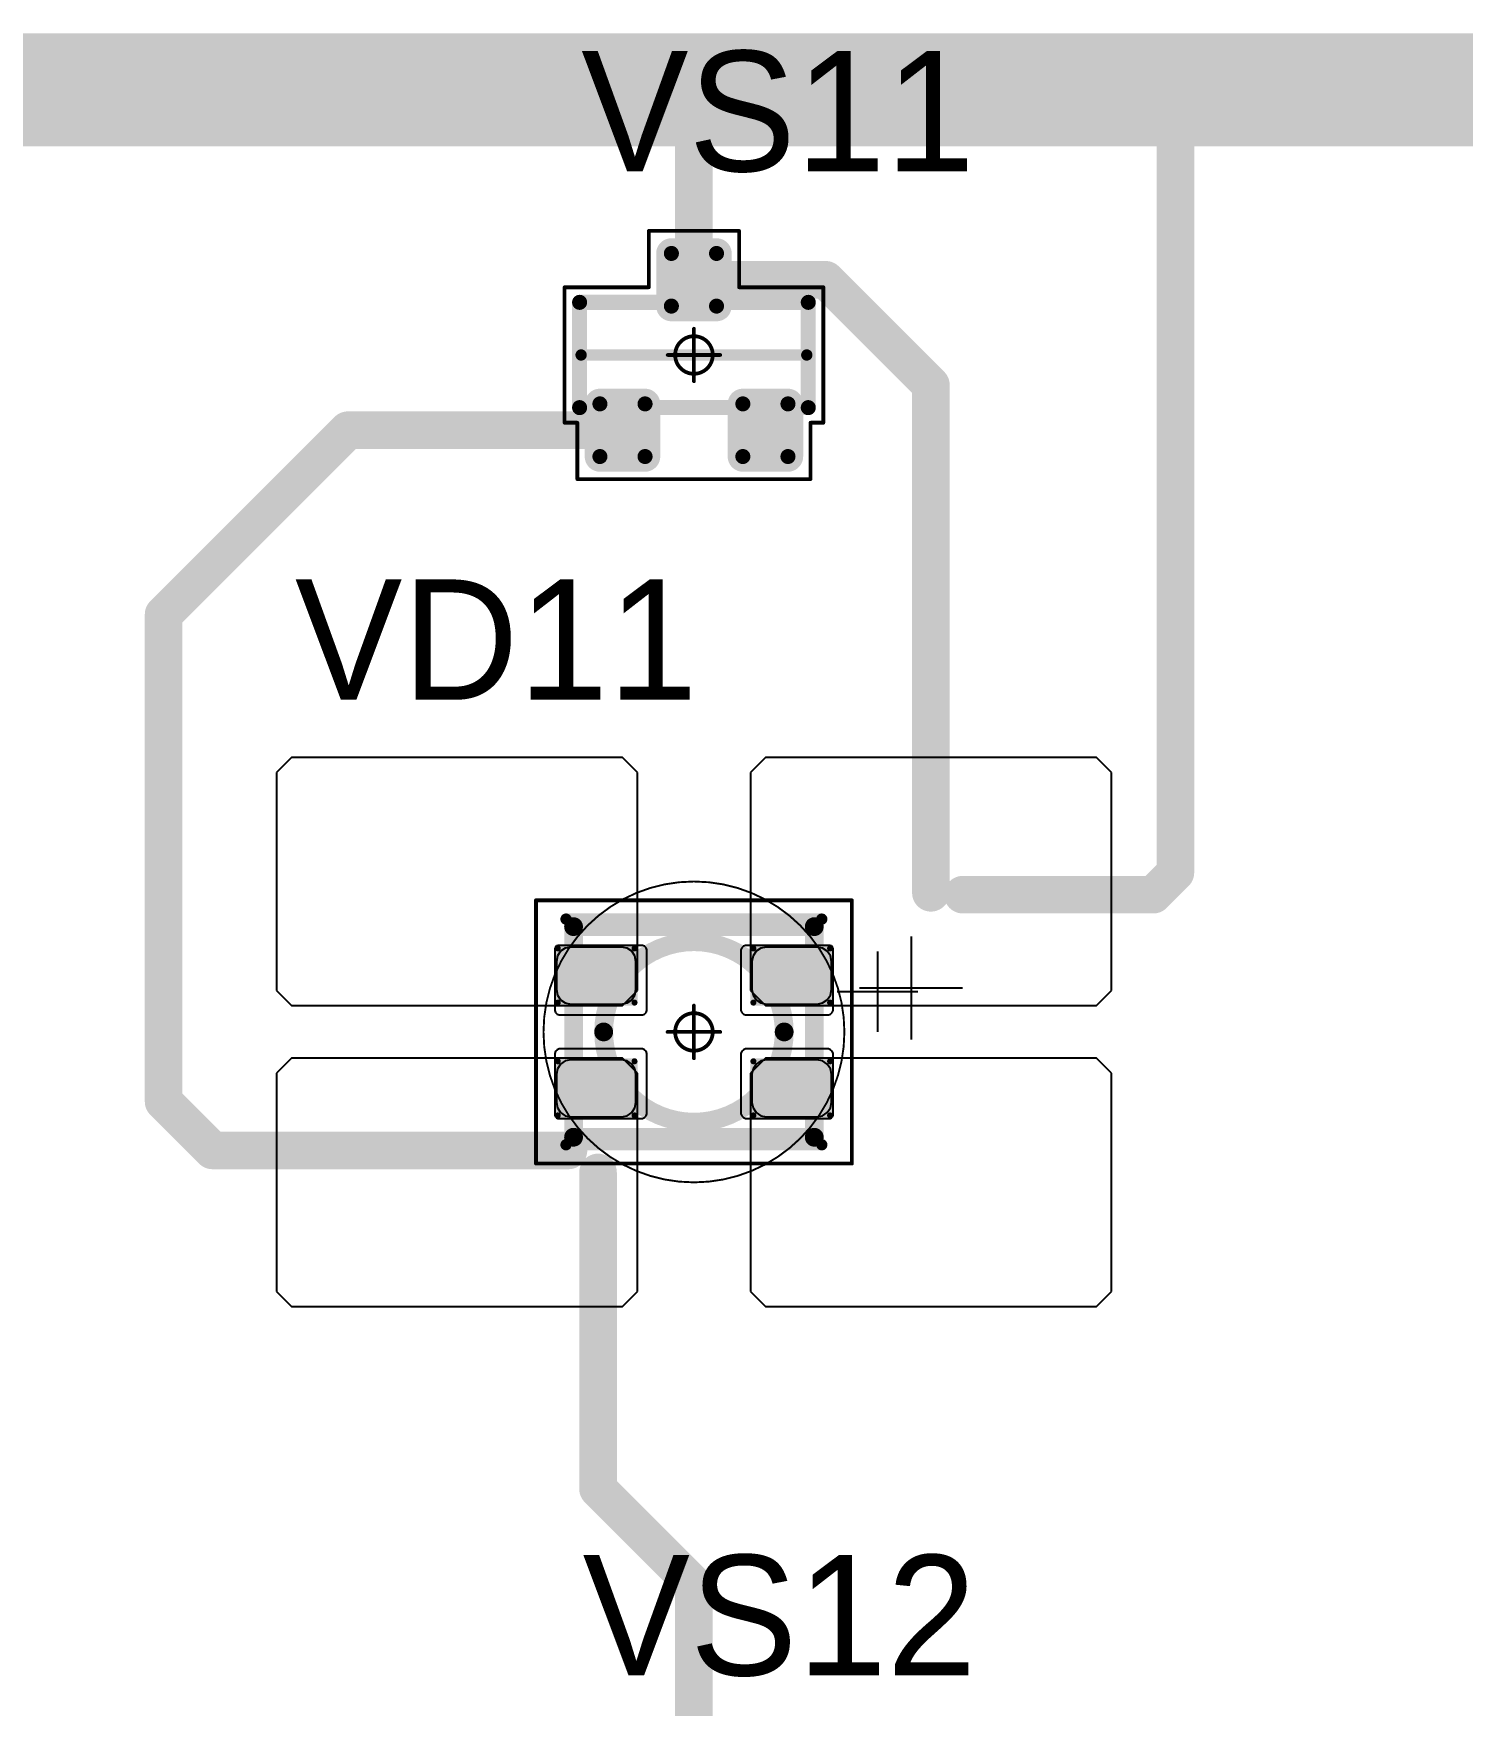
# Model space of a CAD drawing. Header units: millimetres. Extents: x 0 to 400, y 0 to 514.
# Drawn here: x 151.22 to 170.22, y 323.54 to 345.77 of the extents above; entities that cross this region are included whole.
import ezdxf

# ---------------------------------------------------------------- set-up
doc = ezdxf.new("R2010")
doc.units = ezdxf.units.MM
for name, color, linetype in [('Mechanical13', 56, 'Continuous'), ('Mechanical15', 56, 'Continuous'), ('Mechanical2', 216, 'Continuous'), ('TopLayer', 1, 'Continuous'), ('TopOverlay', 2, 'Continuous'), ('TopPaste', 8, 'Continuous'), ('TopSolder', 216, 'Continuous')]:
    doc.layers.add(name, color=color, linetype=linetype)

# ---------------------------------------------------------------- blocks, each defined once
blk = doc.blocks.new('SOT23_171')
at = {"layer": 'Mechanical13', "const_width": 0.2}
for points in [[(-0.7, 1.52), (0.7, 1.52)], [(-0.7, 1.52), (-0.7, -1.52)], [(0.7, 1.52), (0.7, -1.52)], [(-0.7, -1.52), (0.7, -1.52)]]:
    blk.add_lwpolyline(points, dxfattribs=at)
at = {"layer": 'Mechanical13', "const_width": 0.1}
for points in [[(-0.75, 1.52, 1), (-0.65, 1.52, 1)], [(-0.75, 1.52, 1), (-0.65, 1.52, 1)], [(0.65, 1.52, 1), (0.75, 1.52, 1)], [(0.65, 1.52, 1), (0.75, 1.52, 1)], [(-0.75, -1.52, 1), (-0.65, -1.52, 1)], [(-0.75, -1.52, 1), (-0.65, -1.52, 1)], [(0.65, -1.52, 1), (0.75, -1.52, 1)], [(0.65, -1.52, 1), (0.75, -1.52, 1)]]:
    blk.add_lwpolyline(points, format="xyb", close=True, dxfattribs=at)
at = {"layer": 'Mechanical15', "const_width": 0.05}
for points in [[(-1.65, 1.55), (-1.65, -1.55)], [(-1.65, 1.55), (-0.9, 1.55)], [(-0.9, 1.72), (-0.9, 1.55)], [(-0.9, 1.72), (0.9, 1.72)], [(0.9, 1.72), (0.9, 0.6)], [(0.9, 0.6), (1.65, 0.6)], [(1.65, 0.6), (1.65, -0.6)], [(0, 0.35), (0, -0.35)], [(-0.35, 0), (0.35, 0)], [(0.9, -0.6), (1.65, -0.6)], [(0.9, -0.6), (0.9, -1.72)], [(-1.65, -1.55), (-0.9, -1.55)], [(-0.9, -1.55), (-0.9, -1.72)], [(-0.9, -1.72), (0.9, -1.72)]]:
    blk.add_lwpolyline(points, dxfattribs=at)
at = {"layer": 'Mechanical15'}
for points, const_width in [([(-1.662, 1.55, 1), (-1.637, 1.55, 1)], 0.025), ([(-1.662, 1.55, 1), (-1.637, 1.55, 1)], 0.025), ([(-0.913, 1.72, 1), (-0.888, 1.72, 1)], 0.025), ([(-0.913, 1.72, 1), (-0.888, 1.72, 1)], 0.025), ([(-0.913, 1.55, 1), (-0.888, 1.55, 1)], 0.025), ([(-0.913, 1.55, 1), (-0.888, 1.55, 1)], 0.025), ([(0.888, 1.72, 1), (0.913, 1.72, 1)], 0.025), ([(0.888, 1.72, 1), (0.913, 1.72, 1)], 0.025), ([(0.888, 0.6, 1), (0.913, 0.6, 1)], 0.025), ([(0.888, 0.6, 1), (0.913, 0.6, 1)], 0.025), ([(1.637, 0.6, 1), (1.662, 0.6, 1)], 0.025), ([(1.637, 0.6, 1), (1.662, 0.6, 1)], 0.025), ([(0.25, 0, 1), (-0.25, 0, 1)], 0.05), ([(-0.012, 0.35, 1), (0.012, 0.35, 1)], 0.025), ([(-0.362, 0, 1), (-0.337, 0, 1)], 0.025), ([(-0.262, 0, 1), (-0.238, 0, 1)], 0.025), ([(0.238, 0, 1), (0.262, 0, 1)], 0.025), ([(0.337, 0, 1), (0.362, 0, 1)], 0.025), ([(-0.012, -0.35, 1), (0.012, -0.35, 1)], 0.025), ([(0.888, -0.6, 1), (0.913, -0.6, 1)], 0.025), ([(0.888, -0.6, 1), (0.913, -0.6, 1)], 0.025), ([(1.637, -0.6, 1), (1.662, -0.6, 1)], 0.025), ([(1.637, -0.6, 1), (1.662, -0.6, 1)], 0.025), ([(-1.662, -1.55, 1), (-1.637, -1.55, 1)], 0.025), ([(-1.662, -1.55, 1), (-1.637, -1.55, 1)], 0.025), ([(-0.913, -1.55, 1), (-0.888, -1.55, 1)], 0.025), ([(-0.913, -1.55, 1), (-0.888, -1.55, 1)], 0.025), ([(-0.913, -1.72, 1), (-0.888, -1.72, 1)], 0.025), ([(-0.913, -1.72, 1), (-0.888, -1.72, 1)], 0.025), ([(0.888, -1.72, 1), (0.913, -1.72, 1)], 0.025), ([(0.888, -1.72, 1), (0.913, -1.72, 1)], 0.025)]:
    blk.add_lwpolyline(points, format="xyb", close=True, dxfattribs=dict(at, const_width=const_width))
at = {"layer": 'TopLayer', "const_width": 0.1}
for points in [[(-1.4, 1.25, 1), (-1.3, 1.25, 1)], [(-0.7, 1.25, 1), (-0.6, 1.25, 1)], [(-1.4, 0.65, 1), (-1.3, 0.65, 1)], [(-0.7, 0.65, 1), (-0.6, 0.65, 1)], [(0.6, 0.3, 1), (0.7, 0.3, 1)], [(1.3, 0.3, 1), (1.4, 0.3, 1)], [(0.6, -0.3, 1), (0.7, -0.3, 1)], [(1.3, -0.3, 1), (1.4, -0.3, 1)], [(-1.4, -0.65, 1), (-1.3, -0.65, 1)], [(-0.7, -0.65, 1), (-0.6, -0.65, 1)], [(-1.4, -1.25, 1), (-1.3, -1.25, 1)], [(-0.7, -1.25, 1), (-0.6, -1.25, 1)]]:
    blk.add_lwpolyline(points, format="xyb", close=True, dxfattribs=at)
at = {"layer": 'TopLayer'}
for points in [[(-1.35, 1.35), (-1.35, 0.55), (-0.65, 1.35), (-0.65, 0.55)], [(-1.45, 1.25), (-1.45, 0.65), (-0.55, 1.25), (-0.55, 0.65)], [(0.55, 0.3), (0.55, -0.3), (1.45, 0.3), (1.45, -0.3)], [(0.65, 0.4), (0.65, -0.4), (1.35, 0.4), (1.35, -0.4)], [(-1.45, -0.65), (-1.45, -1.25), (-0.55, -0.65), (-0.55, -1.25)], [(-1.35, -0.55), (-1.35, -1.35), (-0.65, -0.55), (-0.65, -1.35)]]:
    blk.add_solid(points, dxfattribs=at)
at = {"layer": 'TopOverlay', "const_width": 0.15}
blk.add_lwpolyline([(0, 1.5), (0, -1.5)], dxfattribs=at)
at = {"layer": 'TopOverlay', "const_width": 0.075}
for points in [[(-0.038, 1.5, 1), (0.038, 1.5, 1)], [(-0.038, -1.5, 1), (0.038, -1.5, 1)]]:
    blk.add_lwpolyline(points, format="xyb", close=True, dxfattribs=at)
at = {"layer": 'TopPaste', "const_width": 0.075}
for points in [[(-1.387, 1.25, 1), (-1.313, 1.25, 1)], [(-0.687, 1.25, 1), (-0.613, 1.25, 1)], [(-1.387, 0.65, 1), (-1.313, 0.65, 1)], [(-0.687, 0.65, 1), (-0.613, 0.65, 1)], [(0.613, 0.3, 1), (0.687, 0.3, 1)], [(1.313, 0.3, 1), (1.387, 0.3, 1)], [(0.613, -0.3, 1), (0.687, -0.3, 1)], [(1.313, -0.3, 1), (1.387, -0.3, 1)], [(-1.387, -0.65, 1), (-1.313, -0.65, 1)], [(-0.687, -0.65, 1), (-0.613, -0.65, 1)], [(-1.387, -1.25, 1), (-1.313, -1.25, 1)], [(-0.687, -1.25, 1), (-0.613, -1.25, 1)]]:
    blk.add_lwpolyline(points, format="xyb", close=True, dxfattribs=at)
at = {"layer": 'TopPaste'}
for points in [[(-1.425, 1.25), (-1.425, 0.65), (-0.575, 1.25), (-0.575, 0.65)], [(-1.35, 1.325), (-1.35, 0.575), (-0.65, 1.325), (-0.65, 0.575)], [(0.575, 0.3), (0.575, -0.3), (1.425, 0.3), (1.425, -0.3)], [(0.65, 0.375), (0.65, -0.375), (1.35, 0.375), (1.35, -0.375)], [(-1.425, -0.65), (-1.425, -1.25), (-0.575, -0.65), (-0.575, -1.25)], [(-1.35, -0.575), (-1.35, -1.325), (-0.65, -0.575), (-0.65, -1.325)]]:
    blk.add_solid(points, dxfattribs=at)
at = {"layer": 'TopSolder', "const_width": 0.202}
for points in [[(-1.451, 1.25, 1), (-1.249, 1.25, 1)], [(-0.751, 1.25, 1), (-0.549, 1.25, 1)], [(-1.451, 0.65, 1), (-1.249, 0.65, 1)], [(-0.751, 0.65, 1), (-0.549, 0.65, 1)], [(0.549, 0.3, 1), (0.751, 0.3, 1)], [(1.249, 0.3, 1), (1.451, 0.3, 1)], [(0.549, -0.3, 1), (0.751, -0.3, 1)], [(1.249, -0.3, 1), (1.451, -0.3, 1)], [(-1.451, -0.65, 1), (-1.249, -0.65, 1)], [(-0.751, -0.65, 1), (-0.549, -0.65, 1)], [(-1.451, -1.25, 1), (-1.249, -1.25, 1)], [(-0.751, -1.25, 1), (-0.549, -1.25, 1)]]:
    blk.add_lwpolyline(points, format="xyb", close=True, dxfattribs=at)
at = {"layer": 'TopSolder'}
for points in [[(-1.35, 1.452), (-1.35, 0.448), (-0.65, 1.452), (-0.65, 0.448)], [(-1.552, 1.25), (-1.552, 0.65), (-0.448, 1.25), (-0.448, 0.65)], [(0.65, 0.502), (0.65, -0.502), (1.35, 0.502), (1.35, -0.502)], [(0.448, 0.3), (0.448, -0.3), (1.552, 0.3), (1.552, -0.3)], [(-1.552, -0.65), (-1.552, -1.25), (-0.448, -0.65), (-0.448, -1.25)], [(-1.35, -0.448), (-1.35, -1.452), (-0.65, -0.448), (-0.65, -1.452)]]:
    blk.add_solid(points, dxfattribs=at)
blk = doc.blocks.new('E65F_344')
at = {"layer": 'Mechanical13'}
for p, q in [((2.441, 1.071), (2.441, 0)), ((1.905, 0.536), (2.976, 0.536))]:
    blk.add_line(p, q, dxfattribs=at)
at = {"layer": 'Mechanical13', "const_width": 0.25}
for points in [[(-1.6, -1.4), (-1.6, 1.4)], [(-1.6, 1.4), (1.6, 1.4)], [(1.6, -1.4), (1.6, 1.4)], [(-1.6, -1.4), (1.6, -1.4)]]:
    blk.add_lwpolyline(points, dxfattribs=at)
at = {"layer": 'Mechanical13'}
for points, const_width in [([(-1.663, 1.4, 1), (-1.538, 1.4, 1)], 0.125), ([(-1.663, 1.4, 1), (-1.538, 1.4, 1)], 0.125), ([(1.537, 1.4, 1), (1.662, 1.4, 1)], 0.125), ([(1.537, 1.4, 1), (1.662, 1.4, 1)], 0.125), ([(1.2, 0, 1), (-1.2, 0, 1)], 0.25), ([(-1.263, 0, 1), (-1.138, 0, 1)], 0.125), ([(1.137, 0, 1), (1.262, 0, 1)], 0.125), ([(-1.663, -1.4, 1), (-1.538, -1.4, 1)], 0.125), ([(-1.663, -1.4, 1), (-1.538, -1.4, 1)], 0.125), ([(1.537, -1.4, 1), (1.662, -1.4, 1)], 0.125), ([(1.537, -1.4, 1), (1.662, -1.4, 1)], 0.125)]:
    blk.add_lwpolyline(points, format="xyb", close=True, dxfattribs=dict(at, const_width=const_width))
at = {"layer": 'Mechanical15', "const_width": 0.05}
for points in [[(-2.1, 1.75), (2.1, 1.75)], [(-2.1, -1.75), (-2.1, 1.75)], [(2.1, -1.75), (2.1, 1.75)], [(0, -0.35), (0, 0.35)], [(0, -0.35), (0, 0.35)], [(-0.35, 0), (0.35, 0)], [(-0.35, 0), (0.35, 0)], [(-2.1, -1.75), (2.1, -1.75)]]:
    blk.add_lwpolyline(points, dxfattribs=at)
at = {"layer": 'Mechanical15'}
for points, const_width in [([(-2.113, 1.75, 1), (-2.088, 1.75, 1)], 0.025), ([(-2.113, 1.75, 1), (-2.088, 1.75, 1)], 0.025), ([(2.087, 1.75, 1), (2.112, 1.75, 1)], 0.025), ([(2.087, 1.75, 1), (2.112, 1.75, 1)], 0.025), ([(0.25, 0, 1), (-0.25, 0, 1)], 0.05), ([(0.25, 0, 1), (-0.25, 0, 1)], 0.05), ([(-0.013, 0.35, 1), (0.012, 0.35, 1)], 0.025), ([(-0.013, 0.35, 1), (0.012, 0.35, 1)], 0.025), ([(-0.363, 0, 1), (-0.338, 0, 1)], 0.025), ([(-0.363, 0, 1), (-0.338, 0, 1)], 0.025), ([(-0.263, 0, 1), (-0.238, 0, 1)], 0.025), ([(-0.263, 0, 1), (-0.238, 0, 1)], 0.025), ([(0.237, 0, 1), (0.262, 0, 1)], 0.025), ([(0.237, 0, 1), (0.262, 0, 1)], 0.025), ([(0.337, 0, 1), (0.362, 0, 1)], 0.025), ([(0.337, 0, 1), (0.362, 0, 1)], 0.025), ([(-0.013, -0.35, 1), (0.012, -0.35, 1)], 0.025), ([(-0.013, -0.35, 1), (0.012, -0.35, 1)], 0.025), ([(-2.113, -1.75, 1), (-2.088, -1.75, 1)], 0.025), ([(-2.113, -1.75, 1), (-2.088, -1.75, 1)], 0.025), ([(2.087, -1.75, 1), (2.112, -1.75, 1)], 0.025), ([(2.087, -1.75, 1), (2.112, -1.75, 1)], 0.025)]:
    blk.add_lwpolyline(points, format="xyb", close=True, dxfattribs=dict(at, const_width=const_width))
at = {"layer": 'TopLayer'}
for p, q in [((-5.35, 3.65), (-5.55, 3.45)), ((-0.95, 3.65), (-5.35, 3.65)), ((-5.35, 3.65), (-5.35, 3.65)), ((-0.75, 3.45), (-0.95, 3.65)), ((0.95, 3.65), (0.75, 3.45)), ((5.35, 3.65), (0.95, 3.65)), ((0.95, 3.65), (0.95, 3.65)), ((5.55, 3.45), (5.35, 3.65)), ((-5.55, 3.45), (-5.55, 3.45)), ((-5.55, 3.45), (-5.55, 0.55)), ((-0.75, 0.55), (-0.75, 3.45)), ((0.75, 3.45), (0.75, 3.45)), ((0.75, 3.45), (0.75, 0.55)), ((5.55, 0.55), (5.55, 3.45)), ((-5.55, 0.55), (-5.35, 0.35)), ((-0.95, 0.35), (-0.75, 0.55)), ((0.75, 0.55), (0.95, 0.35)), ((5.35, 0.35), (5.55, 0.55)), ((-5.35, 0.35), (-0.95, 0.35)), ((0.95, 0.35), (5.35, 0.35)), ((-5.35, -0.35), (-5.55, -0.55)), ((-0.95, -0.35), (-5.35, -0.35)), ((-5.35, -0.35), (-5.35, -0.35)), ((-0.75, -0.55), (-0.95, -0.35)), ((0.95, -0.35), (0.75, -0.55)), ((5.35, -0.35), (0.95, -0.35)), ((0.95, -0.35), (0.95, -0.35)), ((5.55, -0.55), (5.35, -0.35)), ((-5.55, -0.55), (-5.55, -0.55)), ((-5.55, -0.55), (-5.55, -3.45)), ((-0.75, -3.45), (-0.75, -0.55)), ((0.75, -0.55), (0.75, -0.55)), ((0.75, -0.55), (0.75, -3.45)), ((5.55, -3.45), (5.55, -0.55)), ((-5.55, -3.45), (-5.35, -3.65)), ((-0.95, -3.65), (-0.75, -3.45)), ((0.75, -3.45), (0.95, -3.65)), ((5.35, -3.65), (5.55, -3.45)), ((-5.35, -3.65), (-0.95, -3.65)), ((0.95, -3.65), (5.35, -3.65))]:
    blk.add_line(p, q, dxfattribs=at)
at = {"layer": 'TopLayer', "const_width": 0.04}
for points in [[(-1.83, 1.11, 1), (-1.79, 1.11, 1)], [(-0.81, 1.11, 1), (-0.77, 1.11, 1)], [(0.77, 1.11, 1), (0.81, 1.11, 1)], [(1.79, 1.11, 1), (1.83, 1.11, 1)], [(-1.83, 0.39, 1), (-1.79, 0.39, 1)], [(-0.81, 0.39, 1), (-0.77, 0.39, 1)], [(0.77, 0.39, 1), (0.81, 0.39, 1)], [(1.79, 0.39, 1), (1.83, 0.39, 1)], [(-1.83, -0.39, 1), (-1.79, -0.39, 1)], [(-0.81, -0.39, 1), (-0.77, -0.39, 1)], [(0.77, -0.39, 1), (0.81, -0.39, 1)], [(1.79, -0.39, 1), (1.83, -0.39, 1)], [(-1.83, -1.11, 1), (-1.79, -1.11, 1)], [(-0.81, -1.11, 1), (-0.77, -1.11, 1)], [(0.77, -1.11, 1), (0.81, -1.11, 1)], [(1.79, -1.11, 1), (1.83, -1.11, 1)]]:
    blk.add_lwpolyline(points, format="xyb", close=True, dxfattribs=at)
at = {"layer": 'TopLayer'}
for points in [[(-1.81, 1.15), (-1.81, 0.35), (-0.79, 1.15), (-0.79, 0.35)], [(0.79, 1.15), (0.79, 0.35), (1.81, 1.15), (1.81, 0.35)], [(-1.85, 1.11), (-1.85, 0.39), (-0.75, 1.11), (-0.75, 0.39)], [(0.75, 1.11), (0.75, 0.39), (1.85, 1.11), (1.85, 0.39)], [(-1.85, -0.39), (-1.85, -1.11), (-0.75, -0.39), (-0.75, -1.11)], [(-1.81, -0.35), (-1.81, -1.15), (-0.79, -0.35), (-0.79, -1.15)], [(0.75, -0.39), (0.75, -1.11), (1.85, -0.39), (1.85, -1.11)], [(0.79, -0.35), (0.79, -1.15), (1.81, -0.35), (1.81, -1.15)]]:
    blk.add_solid(points, dxfattribs=at)
at = {"layer": 'TopOverlay'}
for p, q in [((2.886, 1.271), (2.886, -0.1)), ((2.2, 0.586), (3.571, 0.586))]:
    blk.add_line(p, q, dxfattribs=at)
at = {"layer": 'TopOverlay', "const_width": 0.15}
for points in [[(-1.7, 1.5), (1.7, 1.5)], [(-1.7, -1.5), (1.7, -1.5)]]:
    blk.add_lwpolyline(points, dxfattribs=at)
at = {"layer": 'TopOverlay', "const_width": 0.075}
for points in [[(-1.738, 1.5, 1), (-1.663, 1.5, 1)], [(1.662, 1.5, 1), (1.737, 1.5, 1)], [(-1.738, -1.5, 1), (-1.663, -1.5, 1)], [(1.662, -1.5, 1), (1.737, -1.5, 1)]]:
    blk.add_lwpolyline(points, format="xyb", close=True, dxfattribs=at)
at = {"layer": 'TopPaste'}
for p, q in [((-1.711, 1.114), (-1.773, 1.073)), ((-1.638, 1.129), (-1.711, 1.114)), ((-0.963, 1.129), (-1.638, 1.129)), ((-0.889, 1.114), (-0.963, 1.129)), ((-0.827, 1.073), (-0.889, 1.114)), ((0.889, 1.114), (0.827, 1.073)), ((0.962, 1.129), (0.889, 1.114)), ((1.637, 1.129), (0.962, 1.129)), ((1.711, 1.114), (1.637, 1.129)), ((1.773, 1.073), (1.711, 1.114)), ((-1.814, 1.011), (-1.829, 0.938)), ((-1.829, 0.938), (-1.829, 0.563)), ((-1.773, 1.073), (-1.814, 1.011)), ((-0.786, 1.011), (-0.827, 1.073)), ((-0.771, 0.938), (-0.786, 1.011)), ((-0.771, 0.563), (-0.771, 0.938)), ((0.786, 1.011), (0.771, 0.938)), ((0.771, 0.938), (0.771, 0.563)), ((0.827, 1.073), (0.786, 1.011)), ((1.814, 1.011), (1.773, 1.073)), ((1.829, 0.938), (1.814, 1.011)), ((1.829, 0.563), (1.829, 0.938)), ((-1.829, 0.563), (-1.814, 0.489)), ((-1.814, 0.489), (-1.773, 0.427)), ((-0.827, 0.427), (-0.786, 0.489)), ((-0.786, 0.489), (-0.771, 0.563)), ((0.771, 0.563), (0.786, 0.489)), ((0.786, 0.489), (0.827, 0.427)), ((1.773, 0.427), (1.814, 0.489)), ((1.814, 0.489), (1.829, 0.563)), ((-1.773, 0.427), (-1.711, 0.386)), ((-1.711, 0.386), (-1.638, 0.371)), ((-1.638, 0.371), (-0.963, 0.371)), ((-0.963, 0.371), (-0.889, 0.386)), ((-0.889, 0.386), (-0.827, 0.427)), ((0.827, 0.427), (0.889, 0.386)), ((0.889, 0.386), (0.962, 0.371)), ((0.962, 0.371), (1.637, 0.371)), ((1.637, 0.371), (1.711, 0.386)), ((1.711, 0.386), (1.773, 0.427)), ((-1.773, -0.427), (-1.814, -0.489)), ((-1.711, -0.386), (-1.773, -0.427)), ((-1.638, -0.371), (-1.711, -0.386)), ((-0.963, -0.371), (-1.638, -0.371)), ((-0.889, -0.386), (-0.963, -0.371)), ((-0.827, -0.427), (-0.889, -0.386)), ((-0.786, -0.489), (-0.827, -0.427)), ((0.827, -0.427), (0.786, -0.489)), ((0.889, -0.386), (0.827, -0.427)), ((0.962, -0.371), (0.889, -0.386)), ((1.637, -0.371), (0.962, -0.371)), ((1.711, -0.386), (1.637, -0.371)), ((1.773, -0.427), (1.711, -0.386)), ((1.814, -0.489), (1.773, -0.427)), ((-1.814, -0.489), (-1.829, -0.563)), ((-1.829, -0.563), (-1.829, -0.938)), ((-0.771, -0.563), (-0.786, -0.489)), ((-0.771, -0.938), (-0.771, -0.563)), ((0.786, -0.489), (0.771, -0.563)), ((0.771, -0.563), (0.771, -0.938)), ((1.829, -0.563), (1.814, -0.489)), ((1.829, -0.938), (1.829, -0.563)), ((-1.829, -0.938), (-1.814, -1.011)), ((-1.814, -1.011), (-1.773, -1.073)), ((-1.773, -1.073), (-1.711, -1.114)), ((-0.889, -1.114), (-0.827, -1.073)), ((-0.827, -1.073), (-0.786, -1.011)), ((-0.786, -1.011), (-0.771, -0.938)), ((0.771, -0.938), (0.786, -1.011)), ((0.786, -1.011), (0.827, -1.073)), ((0.827, -1.073), (0.889, -1.114)), ((1.711, -1.114), (1.773, -1.073)), ((1.773, -1.073), (1.814, -1.011)), ((1.814, -1.011), (1.829, -0.938)), ((-1.711, -1.114), (-1.638, -1.129)), ((-1.638, -1.129), (-0.963, -1.129)), ((-0.963, -1.129), (-0.889, -1.114)), ((0.889, -1.114), (0.962, -1.129)), ((0.962, -1.129), (1.637, -1.129)), ((1.637, -1.129), (1.711, -1.114))]:
    blk.add_line(p, q, dxfattribs=at)
at = {"layer": 'TopSolder'}
for p, q in [((-1.842, 1.129), (-1.85, 1.111)), ((-1.828, 1.143), (-1.842, 1.129)), ((-1.81, 1.151), (-1.828, 1.143)), ((-1.8, 1.151), (-1.81, 1.151)), ((-0.7, 1.151), (-1.8, 1.151)), ((-0.685, 1.151), (-0.7, 1.151)), ((-0.7, 1.151), (-0.7, 1.151)), ((-0.658, 1.139), (-0.685, 1.151)), ((-0.636, 1.118), (-0.658, 1.139)), ((-0.625, 1.09), (-0.636, 1.118)), ((0.636, 1.118), (0.625, 1.09)), ((0.657, 1.139), (0.636, 1.118)), ((0.685, 1.151), (0.657, 1.139)), ((0.7, 1.151), (0.685, 1.151)), ((1.8, 1.151), (0.7, 1.151)), ((1.81, 1.151), (1.8, 1.151)), ((1.8, 1.151), (1.8, 1.151)), ((1.828, 1.143), (1.81, 1.151)), ((1.842, 1.129), (1.828, 1.143)), ((1.85, 1.111), (1.842, 1.129)), ((-1.85, 1.111), (-1.85, 1.101)), ((-1.85, 1.101), (-1.85, 1.101)), ((-1.85, 1.101), (-1.85, 0.301)), ((-0.625, 1.076), (-0.625, 1.09)), ((-0.625, 0.301), (-0.625, 1.076)), ((0.625, 1.09), (0.625, 1.076)), ((0.625, 1.076), (0.625, 1.076)), ((0.625, 1.076), (0.625, 0.301)), ((1.85, 1.101), (1.85, 1.111)), ((1.85, 0.301), (1.85, 1.101)), ((-1.85, 0.301), (-1.85, 0.286)), ((-1.85, 0.286), (-1.839, 0.258)), ((-1.839, 0.258), (-1.818, 0.237)), ((-1.818, 0.237), (-1.79, 0.226)), ((-1.79, 0.226), (-1.775, 0.226)), ((-1.775, 0.226), (-1.775, 0.226)), ((-1.775, 0.226), (-0.7, 0.226)), ((-0.7, 0.226), (-0.685, 0.226)), ((-0.685, 0.226), (-0.658, 0.237)), ((-0.658, 0.237), (-0.636, 0.258)), ((-0.636, 0.258), (-0.625, 0.286)), ((-0.625, 0.286), (-0.625, 0.301)), ((-0.625, 0.301), (-0.625, 0.301)), ((0.625, 0.301), (0.625, 0.286)), ((0.625, 0.286), (0.636, 0.258)), ((0.636, 0.258), (0.657, 0.237)), ((0.657, 0.237), (0.685, 0.226)), ((0.685, 0.226), (0.7, 0.226)), ((0.7, 0.226), (0.7, 0.226)), ((0.7, 0.226), (1.775, 0.226)), ((1.775, 0.226), (1.79, 0.226)), ((1.79, 0.226), (1.817, 0.237)), ((1.817, 0.237), (1.839, 0.258)), ((1.839, 0.258), (1.85, 0.286)), ((1.85, 0.286), (1.85, 0.301)), ((1.85, 0.301), (1.85, 0.301)), ((-1.839, -0.257), (-1.85, -0.285)), ((-1.85, -0.285), (-1.85, -0.299)), ((-1.85, -0.299), (-1.85, -0.299)), ((-1.85, -0.299), (-1.85, -1.099)), ((-1.818, -0.236), (-1.839, -0.257)), ((-1.79, -0.224), (-1.818, -0.236)), ((-1.775, -0.224), (-1.79, -0.224)), ((-0.7, -0.224), (-1.775, -0.224)), ((-0.685, -0.224), (-0.7, -0.224)), ((-0.7, -0.224), (-0.7, -0.224)), ((-0.658, -0.236), (-0.685, -0.224)), ((-0.636, -0.257), (-0.658, -0.236)), ((-0.625, -0.285), (-0.636, -0.257)), ((-0.625, -0.299), (-0.625, -0.285)), ((-0.625, -1.074), (-0.625, -0.299)), ((0.636, -0.257), (0.625, -0.285)), ((0.625, -0.285), (0.625, -0.299)), ((0.625, -0.299), (0.625, -0.299)), ((0.625, -0.299), (0.625, -1.074)), ((0.657, -0.236), (0.636, -0.257)), ((0.685, -0.224), (0.657, -0.236)), ((0.7, -0.224), (0.685, -0.224)), ((1.775, -0.224), (0.7, -0.224)), ((1.79, -0.224), (1.775, -0.224)), ((1.775, -0.224), (1.775, -0.224)), ((1.817, -0.236), (1.79, -0.224)), ((1.839, -0.257), (1.817, -0.236)), ((1.85, -0.285), (1.839, -0.257)), ((1.85, -0.299), (1.85, -0.285)), ((1.85, -1.099), (1.85, -0.299)), ((-1.85, -1.099), (-1.85, -1.109)), ((-1.85, -1.109), (-1.842, -1.128)), ((-0.636, -1.117), (-0.625, -1.089)), ((-0.625, -1.089), (-0.625, -1.074)), ((-0.625, -1.074), (-0.625, -1.074)), ((0.625, -1.074), (0.625, -1.089)), ((0.625, -1.089), (0.636, -1.117)), ((1.842, -1.128), (1.85, -1.109)), ((1.85, -1.109), (1.85, -1.099)), ((1.85, -1.099), (1.85, -1.099)), ((-1.842, -1.128), (-1.828, -1.142)), ((-1.828, -1.142), (-1.81, -1.149)), ((-1.81, -1.149), (-1.8, -1.149)), ((-1.8, -1.149), (-0.7, -1.149)), ((-1.8, -1.149), (-1.8, -1.149)), ((-0.7, -1.149), (-0.685, -1.149)), ((-0.685, -1.149), (-0.658, -1.138)), ((-0.658, -1.138), (-0.636, -1.117)), ((0.636, -1.117), (0.657, -1.138)), ((0.657, -1.138), (0.685, -1.149)), ((0.685, -1.149), (0.7, -1.149)), ((0.7, -1.149), (1.8, -1.149)), ((0.7, -1.149), (0.7, -1.149)), ((1.8, -1.149), (1.81, -1.149)), ((1.81, -1.149), (1.828, -1.142)), ((1.828, -1.142), (1.842, -1.128))]:
    blk.add_line(p, q, dxfattribs=at)

msp = doc.modelspace()

# ---------------------------------------------------------------- linework, layer by layer
at = {"layer": 'Mechanical2'}
for points, const_width in [([(162, 332.5, 1), (158, 332.5, 1)], 0.0254), ([(160, 334.5, 1), (160, 334.5, 1)], 0.0005), ([(157.994, 332.5, 1), (158.006, 332.5, 1)], 0.0127), ([(158, 332.5, 1), (158, 332.5, 1)], 0.0005), ([(161.994, 332.5, 1), (162.006, 332.5, 1)], 0.0127), ([(162, 332.5, 1), (162, 332.5, 1)], 0.0005), ([(160, 330.5, 1), (160, 330.5, 1)], 0.0005)]:
    msp.add_lwpolyline(points, format="xyb", close=True, dxfattribs=dict(at, const_width=const_width))
at = {"layer": 'Mechanical2', "const_width": 0.001}
for points in [[(160, 330.5), (160, 334.5)], [(158, 332.5), (162, 332.5)]]:
    msp.add_lwpolyline(points, dxfattribs=at)
at = {"layer": 'TopLayer'}
for points, const_width in [([(146.4, 345.025), (160.025, 345.025)], 1.5), ([(160.025, 345.025), (166.4, 345.025)], 1.5), ([(166.4, 345.025), (219.925, 345.025)], 1.5), ([(160, 345), (160.025, 345.025)], 0.5), ([(160, 342.5), (160, 345)], 0.5), ([(166.4, 345.025), (166.4, 345.025)], 0.5), ([(166.4, 334.618), (166.4, 345.025)], 0.5), ([(160, 342.5), (161.75, 342.5)], 0.5), ([(161.75, 342.5), (163.15, 341.1)], 0.5), ([(163.15, 334.35), (163.15, 341.1)], 0.5), ([(152.95, 338.05), (155.4, 340.5)], 0.5), ([(155.4, 340.5), (159.05, 340.5)], 0.5), ([(152.95, 331.575), (152.95, 338.05)], 0.5), ([(166.107, 334.325), (166.4, 334.618)], 0.5), ([(163.575, 334.325), (166.107, 334.325)], 0.5), ([(152.95, 331.575), (153.6, 330.925)], 0.5), ([(153.6, 330.925), (158.332, 330.925)], 0.5), ([(158.725, 326.425), (158.725, 330.632)], 0.5), ([(158.725, 326.425), (160, 325.15)], 0.5), ([(160, 322.5), (160, 325.15)], 0.5)]:
    msp.add_lwpolyline(points, dxfattribs=dict(at, const_width=const_width))
for points, const_width in [([(159.65, 345.025, 1), (160.4, 345.025, 1)], 0.75), ([(159.65, 345.025, 1), (160.4, 345.025, 1)], 0.75), ([(166.025, 345.025, 1), (166.775, 345.025, 1)], 0.75), ([(166.025, 345.025, 1), (166.775, 345.025, 1)], 0.75), ([(159.875, 345, 1), (160.125, 345, 1)], 0.25), ([(159.875, 345, 1), (160.125, 345, 1)], 0.25), ([(159.9, 345.025, 1), (160.15, 345.025, 1)], 0.25), ([(166.275, 345.025, 1), (166.525, 345.025, 1)], 0.25), ([(166.275, 345.025, 1), (166.525, 345.025, 1)], 0.25), ([(166.275, 345.025, 1), (166.525, 345.025, 1)], 0.25), ([(159.875, 342.5, 1), (160.125, 342.5, 1)], 0.25), ([(159.875, 342.5, 1), (160.125, 342.5, 1)], 0.25), ([(161.625, 342.5, 1), (161.875, 342.5, 1)], 0.25), ([(161.625, 342.5, 1), (161.875, 342.5, 1)], 0.25), ([(163.025, 341.1, 1), (163.275, 341.1, 1)], 0.25), ([(163.025, 341.1, 1), (163.275, 341.1, 1)], 0.25), ([(155.275, 340.5, 1), (155.525, 340.5, 1)], 0.25), ([(155.275, 340.5, 1), (155.525, 340.5, 1)], 0.25), ([(158.925, 340.5, 1), (159.175, 340.5, 1)], 0.25), ([(152.825, 338.05, 1), (153.075, 338.05, 1)], 0.25), ([(152.825, 338.05, 1), (153.075, 338.05, 1)], 0.25), ([(166.275, 334.618, 1), (166.525, 334.618, 1)], 0.25), ([(166.275, 334.618, 1), (166.525, 334.618, 1)], 0.25), ([(163.025, 334.35, 1), (163.275, 334.35, 1)], 0.25), ([(163.45, 334.325, 1), (163.7, 334.325, 1)], 0.25), ([(165.982, 334.325, 1), (166.232, 334.325, 1)], 0.25), ([(165.982, 334.325, 1), (166.232, 334.325, 1)], 0.25), ([(152.825, 331.575, 1), (153.075, 331.575, 1)], 0.25), ([(152.825, 331.575, 1), (153.075, 331.575, 1)], 0.25), ([(153.475, 330.925, 1), (153.725, 330.925, 1)], 0.25), ([(153.475, 330.925, 1), (153.725, 330.925, 1)], 0.25), ([(158.207, 330.925, 1), (158.457, 330.925, 1)], 0.25), ([(158.6, 330.632, 1), (158.85, 330.632, 1)], 0.25), ([(158.6, 326.425, 1), (158.85, 326.425, 1)], 0.25), ([(158.6, 326.425, 1), (158.85, 326.425, 1)], 0.25), ([(159.875, 325.15, 1), (160.125, 325.15, 1)], 0.25), ([(159.875, 325.15, 1), (160.125, 325.15, 1)], 0.25)]:
    msp.add_lwpolyline(points, format="xyb", close=True, dxfattribs=dict(at, const_width=const_width))

# ---------------------------------------------------------------- block references
for name, p, rotation in [('SOT23_171', (160, 341.5), 90), ('E65F_344', (160, 332.5), 360)]:
    msp.add_blockref(name, p, dxfattribs=dict(rotation=rotation))

# ---------------------------------------------------------------- texts
at = {"layer": 'TopOverlay'}
for s, p in [('VS11', (158.501, 343.943)), ('VD11', (154.696, 336.917)), ('VS12', (158.52, 323.946))]:
    msp.add_text(s, height=1.6, dxfattribs=at).set_placement(p)

doc.saveas('drawing.dxf')
